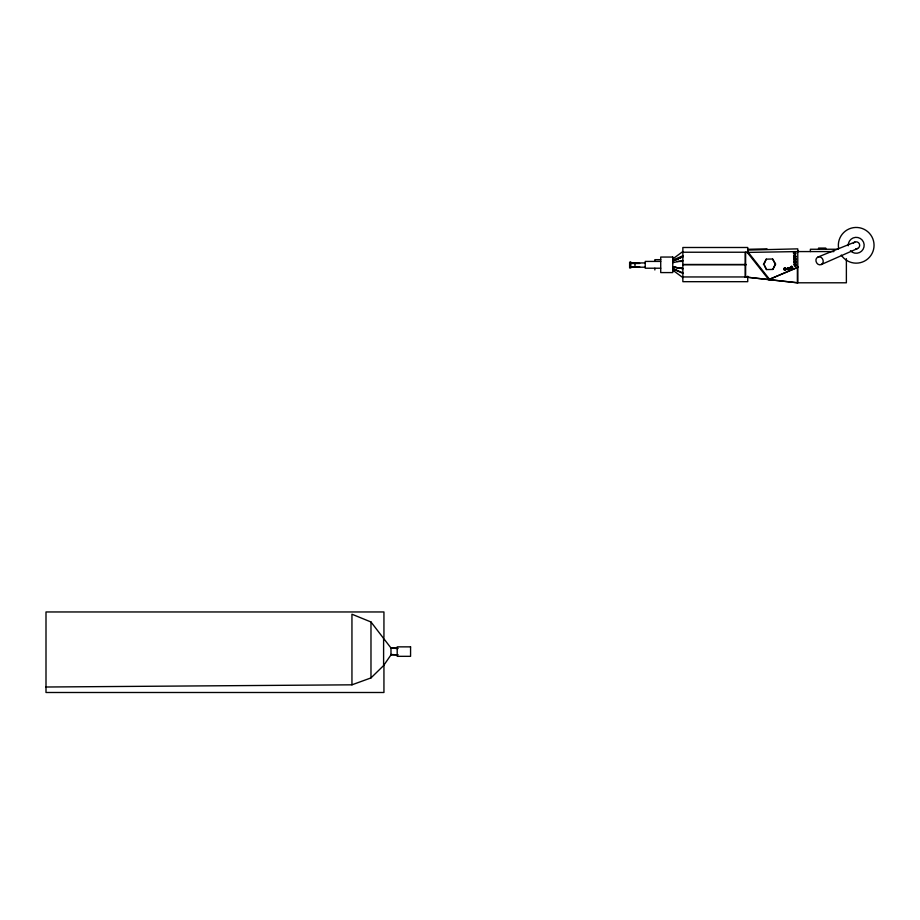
<?xml version="1.0" encoding="UTF-8"?>
<svg xmlns="http://www.w3.org/2000/svg" width="920" height="920" viewBox="0 0 920 920"><rect width="100%" height="100%" fill="white"/><g stroke="black" fill="none" stroke-linecap="round" stroke-linejoin="round"><path stroke-width="1.38" d="M747.73 252.552L747.73 247.492L682.858 247.492L682.858 281.681L747.73 281.681L747.73 276.207M763.416 264.431L766.245 259.152L772.605 259.003L775.675 264.143L772.846 269.433L766.498 269.571L763.864 264.431M764.439 263.373L766.245 259.152M772.605 259.003L775.226 264.143L772.846 269.433M351.946 684.825L370.978 677.913L383.605 665.585L390.988 654.856L390.988 648.013L370.978 621.977L351.946 614.215L351.946 684.825L46 687.01M682.858 251.528L672.957 258.796L672.957 260.107M793.477 252.919L795.605 252.747L795.708 253.862L794.558 254.518L793.477 252.919L794.558 254.518M795.006 257.6L793.764 257.14L793.661 256.024L794.811 255.369L795.892 256.967L794.731 257.623L795.892 256.967M793.661 256.024L794.811 255.369M793.833 258.934C796.317 257.577 793.04 258.796 793.925 260.049L796.053 259.865L795.961 258.75L794.719 258.29M785.231 270.101L783.989 269.64L783.886 268.525L785.036 267.869L786.117 269.468L784.967 270.123L786.117 269.468M796.053 259.865L795.179 260.51M783.886 268.525L785.036 267.869M794.006 261.843L796.133 261.659L795.351 263.419L794.098 262.959L794.006 261.843L795.156 261.188M787.474 268.318L789.601 268.134L788.819 269.893L787.577 269.433L787.474 268.318L788.624 267.662M795.075 263.442L796.225 262.775M790.418 266.984L791.568 266.328L792.649 267.915L790.521 268.099L790.694 266.961M794.178 264.753L796.306 264.569L796.398 265.684L795.248 266.34L794.178 264.753L795.248 266.34M788.555 269.916L789.705 269.261M854.795 242.098L817.914 257.071C813.648 259.037 816.88 266.374 821.215 264.558L857.612 248.503M821.215 264.558C825.481 262.579 822.25 255.254 817.914 257.071M672.957 260.992L682.858 256.3M672.957 260.13L682.858 255.794M682.858 256.657L672.957 260.946L672.957 262.637L682.858 260.555M747.27 252.413L768.74 279.611L797.824 267.191M768.74 279.611L798.41 267.191M794.627 252.264L795.605 252.747M795.708 253.862L795.34 252.758M794.546 255.392L795.788 255.84M793.764 257.14L793.937 256.002M795.961 258.75L795.788 259.888M793.925 260.049L794.109 258.911M794.891 261.2L796.133 261.659M794.098 262.959L795.351 263.419M795.328 264.086L796.306 264.569M796.398 265.684L796.03 264.592M791.568 266.328L792.545 266.8M784.771 267.892L786.013 268.341M788.359 267.685L789.601 268.134M790.521 268.099L791.499 268.582M792.649 267.915L792.281 266.823M783.989 269.64L784.162 268.502M787.577 269.433L788.819 269.893M767.015 248.837L747.649 249.308L747.73 252.413L798.41 251.574M747.672 250.09L797.766 248.86L797.824 282.796L747.339 277.219M390.988 654.856L397.98 654.821M838.131 249.251L810.382 249.251L810.382 251.574M797.824 251.194L798.41 251.194M797.824 251.574L833.922 251.574M682.858 252.23L747.73 252.23M660.721 259.67L654.856 259.67L654.856 261.418M660.721 261.418L645.231 261.418L645.231 268.214L660.721 268.214M677.005 261.418L682.663 261.418M630.775 262.924L645.231 262.924M630.879 263.465L639.688 263.465M682.858 264.534L746.315 264.534M682.858 264.627L746.315 264.627M630.879 266.765L639.688 266.765M630.775 267.202L645.231 267.202M679.834 268.214L682.663 268.214M766.498 269.571L764.485 265.466M682.858 276.954L747.73 276.954M747.73 277.219L745.177 277.219L745.177 252.413L748.305 252.413L769.775 279.611M747.27 277.219L797.375 282.796L846.377 282.796L846.377 258.669M397.728 647.99L390.77 648.174M397.728 654.844L390.77 654.499M390.988 648.013L397.98 648.588M682.858 268.64L672.957 266.961L682.858 268.64L672.957 266.961L672.957 268.709L677.913 270.952M672.957 268.686L682.858 272.872M682.858 273.343L672.957 268.985L672.957 270.308L682.858 277.598M795.524 255.863L795.616 256.979M795.869 261.683L795.961 262.798M794.27 261.82L794.374 262.936M789.337 268.157L789.429 269.272M787.75 268.295L787.842 269.422M785.749 268.364L785.841 269.479M825.757 249.251L825.757 248.078L818.57 248.078L818.57 249.251M797.375 267.191L797.375 282.796M745.625 252.413L745.625 277.219M654.856 268.214L654.856 269.962M634.984 262.924L634.984 267.202M383.939 637.365L383.939 611.961L46 611.961L46 692.495L383.939 692.495L383.939 664.643M383.605 638.181L383.605 665.585M370.978 621.977L370.978 677.913M838.66 248.607A17.848 17.848 0 0 1 859.855 227.827A17.848 17.848 0 0 1 870.941 255.369A17.848 17.848 0 0 1 841.259 255.07M853.38 243.236A3.496 3.496 0 0 1 859.395 243.892A3.496 3.496 0 0 1 855.83 248.779M848.251 245.789A7.958 7.958 0 0 1 858.015 237.544A7.958 7.958 0 0 1 863.109 249.262A7.958 7.958 0 0 1 850.425 250.78M682.858 256.703L672.957 260.946L682.858 256.703M672.761 257.048L660.721 257.048L660.721 272.584L672.761 272.584L672.761 257.048M630.775 262.154L629.625 262.154L629.625 267.973L630.775 267.973L630.775 262.154M410.573 646.863L397.198 646.863L397.198 656.328L410.573 656.328L410.573 646.863"/></g></svg>
